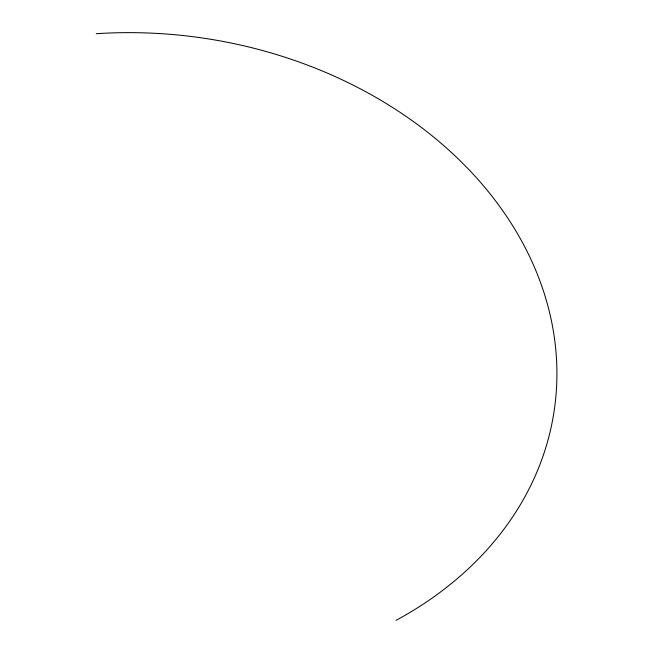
<?xml version="1.0" encoding="UTF-8"?>
<svg xmlns="http://www.w3.org/2000/svg" width="653" height="653" viewBox="0 0 653 653"><rect width="100%" height="100%" fill="white"/><g stroke="black" fill="none" stroke-linecap="round" stroke-linejoin="round"><path stroke-width="0.98" d="M96.244 33.719A402.428 317.554 8.2 0 1 525.918 249.087A402.428 317.554 8.2 0 1 396.053 620.35"/></g></svg>
